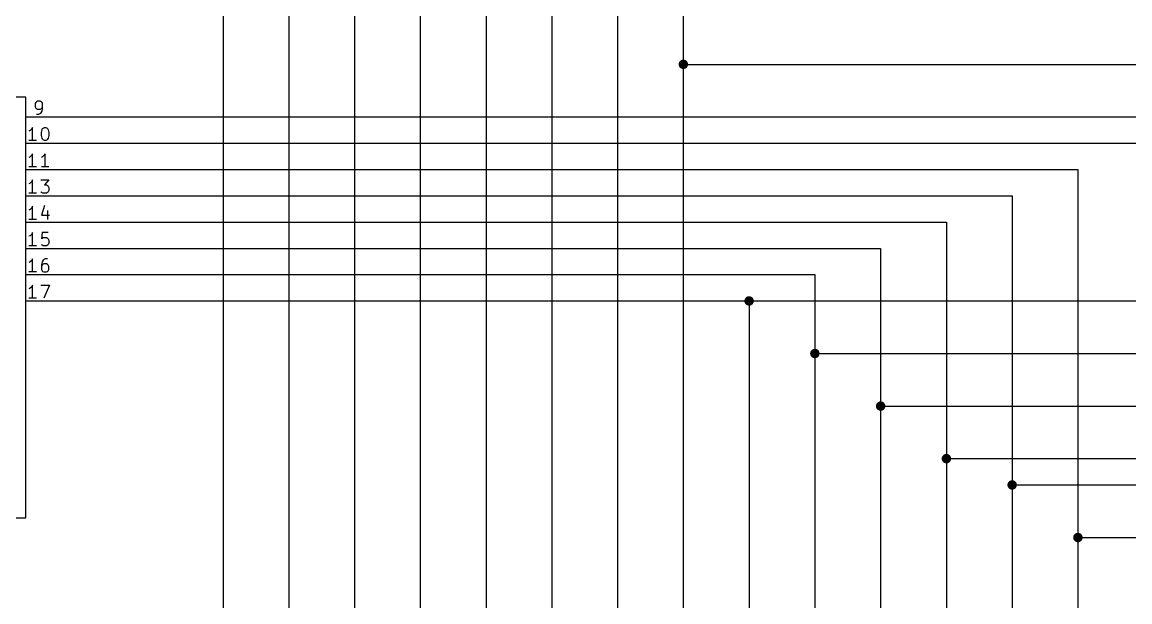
# Model space of a CAD drawing. Extents: x 0.4 to 16.1, y -11.3 to -0.4.
# Drawn here: x 7.536 to 11.747, y -6.245 to -4.039 of the extents above; entities that cross this region are included whole.
import ezdxf

# ---------------------------------------------------------------- set-up
doc = ezdxf.new("R2010")
doc.units = 0
doc.header["$MEASUREMENT"] = 0
for name, color, linetype in [('GREEN3', 91, 'CONTINUOUS'), ('LYELLOW', 51, 'CONTINUOUS'), ('RED2', 1, 'CONTINUOUS'), ('RED3', 11, 'CONTINUOUS')]:
    doc.layers.add(name, color=color, linetype=linetype)

msp = doc.modelspace()

# ---------------------------------------------------------------- linework, layer by layer
at = {"layer": 'GREEN3', "linetype": 'CONTINUOUS'}
for p, q in [((10.05, -4.2), (10.05, -1.6)), ((8.3, -2.3), (8.3, -7)), ((8.55, -2.5), (8.55, -7)), ((8.8, -2.7), (8.8, -7)), ((9.05, -2.85), (9.05, -7)), ((9.3, -3.2), (9.3, -7)), ((9.55, -3.5), (9.55, -7)), ((9.8, -3.85), (9.8, -7)), ((10.05, -7), (10.05, -4.2)), ((10.05, -4.2), (12.95, -4.2)), ((7.65, -4.4), (12.05, -4.4)), ((7.65, -4.5), (11.8, -4.5)), ((7.65, -4.6), (11.55, -4.6)), ((11.55, -4.6), (11.55, -6)), ((7.65, -4.7), (11.3, -4.7)), ((11.3, -4.7), (11.3, -5.8)), ((7.65, -4.8), (11.05, -4.8)), ((11.05, -4.8), (11.05, -5.7)), ((7.65, -4.9), (10.8, -4.9)), ((10.8, -4.9), (10.8, -5.5)), ((7.65, -5), (10.55, -5)), ((10.55, -5), (10.55, -5.3)), ((7.65, -5.1), (10.3, -5.1)), ((10.3, -5.1), (10.3, -7)), ((10.3, -5.1), (12.95, -5.1)), ((10.55, -5.3), (10.55, -7)), ((10.55, -5.3), (13.9, -5.3)), ((10.8, -5.5), (10.8, -7)), ((10.8, -5.5), (12.95, -5.5)), ((11.05, -5.7), (11.05, -7)), ((11.05, -5.7), (13.9, -5.7)), ((11.3, -5.8), (13.9, -5.8)), ((11.3, -5.8), (11.3, -7)), ((11.55, -6), (11.55, -7)), ((11.55, -6), (12.95, -6))]:
    msp.add_line(p, q, dxfattribs=at)
at = {"layer": 'GREEN3', "const_width": 0.018}
for points in [[(10.041, -4.2, 1), (10.059, -4.2, 1)], [(10.291, -5.1, 1), (10.309, -5.1, 1)], [(10.541, -5.3, 1), (10.559, -5.3, 1)], [(10.791, -5.5, 1), (10.809, -5.5, 1)], [(11.041, -5.7, 1), (11.059, -5.7, 1)], [(11.291, -5.8, 1), (11.309, -5.8, 1)], [(11.541, -6, 1), (11.559, -6, 1)]]:
    msp.add_lwpolyline(points, format="xyb", close=True, dxfattribs=at)
at = {"layer": 'LYELLOW', "linetype": 'CONTINUOUS'}
for p, q in [((7.55, -4.325), (6.875, -4.325)), ((7.55, -5.925), (7.55, -4.325)), ((6.85, -5.925), (7.55, -5.925))]:
    msp.add_line(p, q, dxfattribs=at)
at = {"layer": 'RED2', "linetype": 'CONTINUOUS'}
for p, q in [((7.55, -4.325), (6.875, -4.325)), ((7.55, -5.925), (7.55, -4.325)), ((7.55, -4.4), (7.65, -4.4)), ((7.55, -4.5), (7.65, -4.5)), ((7.55, -4.6), (7.65, -4.6)), ((7.55, -4.7), (7.65, -4.7)), ((7.55, -4.8), (7.65, -4.8)), ((7.55, -4.9), (7.65, -4.9)), ((7.55, -5), (7.65, -5)), ((7.55, -5.1), (7.65, -5.1)), ((6.85, -5.925), (7.55, -5.925))]:
    msp.add_line(p, q, dxfattribs=at)
at = {"layer": 'RED3', "linetype": 'CONTINUOUS'}
for p, q in [((7.5881, -4.3446), (7.5857, -4.3494)), ((7.5857, -4.3494), (7.5857, -4.3613)), ((7.5857, -4.3613), (7.5881, -4.3661)), ((7.5905, -4.3423), (7.5881, -4.3446)), ((7.5881, -4.3661), (7.5905, -4.3684)), ((7.5952, -4.3399), (7.5905, -4.3423)), ((7.5905, -4.3684), (7.5952, -4.3708)), ((7.6048, -4.3399), (7.5952, -4.3399)), ((7.5952, -4.3708), (7.6048, -4.3708)), ((7.6095, -4.3423), (7.6048, -4.3399)), ((7.6048, -4.3708), (7.6095, -4.3684)), ((7.6071, -4.3851), (7.6119, -4.378)), ((7.6119, -4.3446), (7.6095, -4.3423)), ((7.6095, -4.3684), (7.6119, -4.3661)), ((7.6143, -4.3494), (7.6119, -4.3446)), ((7.6119, -4.3661), (7.6143, -4.3613)), ((7.6119, -4.378), (7.6143, -4.3684)), ((7.6143, -4.3684), (7.6143, -4.3494)), ((7.5905, -4.3899), (7.6, -4.3899)), ((7.6, -4.3899), (7.6048, -4.3875)), ((7.6048, -4.3875), (7.6071, -4.3851)), ((7.5667, -4.4518), (7.5619, -4.4542)), ((7.5714, -4.447), (7.5667, -4.4518)), ((7.5762, -4.4399), (7.5714, -4.447)), ((7.5762, -4.4899), (7.5762, -4.4399)), ((7.6095, -4.4589), (7.6119, -4.4494)), ((7.6095, -4.4708), (7.6095, -4.4589)), ((7.6119, -4.4494), (7.6143, -4.4446)), ((7.6143, -4.4446), (7.6167, -4.4423)), ((7.6167, -4.4423), (7.6214, -4.4399)), ((7.6214, -4.4399), (7.6262, -4.4399)), ((7.6262, -4.4399), (7.6309, -4.4423)), ((7.6309, -4.4423), (7.6333, -4.4446)), ((7.6333, -4.4446), (7.6357, -4.4494)), ((7.6357, -4.4494), (7.6381, -4.4589)), ((7.6381, -4.4589), (7.6381, -4.4708)), ((7.5905, -4.4899), (7.5619, -4.4899)), ((7.6119, -4.4804), (7.6095, -4.4708)), ((7.6143, -4.4851), (7.6119, -4.4804)), ((7.6167, -4.4875), (7.6143, -4.4851)), ((7.6214, -4.4899), (7.6167, -4.4875)), ((7.6262, -4.4899), (7.6214, -4.4899)), ((7.6309, -4.4875), (7.6262, -4.4899)), ((7.6333, -4.4851), (7.6309, -4.4875)), ((7.6357, -4.4804), (7.6333, -4.4851)), ((7.6381, -4.4708), (7.6357, -4.4804)), ((7.5714, -4.547), (7.5667, -4.5518)), ((7.5762, -4.5399), (7.5714, -4.547)), ((7.5762, -4.5899), (7.5762, -4.5399)), ((7.619, -4.547), (7.6143, -4.5518)), ((7.6238, -4.5399), (7.619, -4.547)), ((7.6238, -4.5899), (7.6238, -4.5399)), ((7.5667, -4.5518), (7.5619, -4.5542)), ((7.5905, -4.5899), (7.5619, -4.5899)), ((7.6143, -4.5518), (7.6095, -4.5542)), ((7.6381, -4.5899), (7.6095, -4.5899)), ((7.5667, -4.6518), (7.5619, -4.6542)), ((7.5714, -4.647), (7.5667, -4.6518)), ((7.5762, -4.6399), (7.5714, -4.647)), ((7.5762, -4.6899), (7.5762, -4.6399)), ((7.6071, -4.6399), (7.6381, -4.6399)), ((7.6381, -4.6399), (7.6214, -4.6589)), ((7.6214, -4.6589), (7.6286, -4.6589)), ((7.6286, -4.6589), (7.6333, -4.6613)), ((7.6333, -4.6613), (7.6357, -4.6637)), ((7.6357, -4.6637), (7.6381, -4.6684)), ((7.6381, -4.6684), (7.6381, -4.6804)), ((7.5905, -4.6899), (7.5619, -4.6899)), ((7.6095, -4.6875), (7.6071, -4.6851)), ((7.6143, -4.6899), (7.6095, -4.6875)), ((7.6286, -4.6899), (7.6143, -4.6899)), ((7.6333, -4.6875), (7.6286, -4.6899)), ((7.6357, -4.6851), (7.6333, -4.6875)), ((7.6381, -4.6804), (7.6357, -4.6851)), ((7.5667, -4.7518), (7.5619, -4.7542)), ((7.5714, -4.747), (7.5667, -4.7518)), ((7.5762, -4.7399), (7.5714, -4.747)), ((7.5762, -4.7899), (7.5762, -4.7399)), ((7.6214, -4.7375), (7.6095, -4.7732)), ((7.6333, -4.7565), (7.6333, -4.7899)), ((7.5905, -4.7899), (7.5619, -4.7899)), ((7.6095, -4.7732), (7.6405, -4.7732)), ((7.5762, -4.8399), (7.5714, -4.847)), ((7.5762, -4.8899), (7.5762, -4.8399)), ((7.6119, -4.8399), (7.6095, -4.8637)), ((7.6357, -4.8399), (7.6119, -4.8399)), ((7.5667, -4.8518), (7.5619, -4.8542)), ((7.5714, -4.847), (7.5667, -4.8518)), ((7.6095, -4.8637), (7.6119, -4.8613)), ((7.6119, -4.8613), (7.6167, -4.8589)), ((7.6167, -4.8589), (7.6286, -4.8589)), ((7.6286, -4.8589), (7.6333, -4.8613)), ((7.6333, -4.8613), (7.6357, -4.8637)), ((7.6357, -4.8637), (7.6381, -4.8684)), ((7.6381, -4.8804), (7.6357, -4.8851)), ((7.6381, -4.8684), (7.6381, -4.8804)), ((7.5905, -4.8899), (7.5619, -4.8899)), ((7.6119, -4.8875), (7.6095, -4.8851)), ((7.6167, -4.8899), (7.6119, -4.8875)), ((7.6286, -4.8899), (7.6167, -4.8899)), ((7.6333, -4.8875), (7.6286, -4.8899)), ((7.6357, -4.8851), (7.6333, -4.8875)), ((7.5667, -4.9518), (7.5619, -4.9542)), ((7.5714, -4.947), (7.5667, -4.9518)), ((7.5762, -4.9399), (7.5714, -4.947)), ((7.5762, -4.9899), (7.5762, -4.9399)), ((7.6119, -4.9518), (7.6095, -4.9613)), ((7.6095, -4.9613), (7.6095, -4.9804)), ((7.6119, -4.9637), (7.6095, -4.9684)), ((7.6167, -4.9446), (7.6119, -4.9518)), ((7.6143, -4.9613), (7.6119, -4.9637)), ((7.619, -4.9589), (7.6143, -4.9613)), ((7.619, -4.9423), (7.6167, -4.9446)), ((7.6238, -4.9399), (7.619, -4.9423)), ((7.6286, -4.9589), (7.619, -4.9589)), ((7.6333, -4.9399), (7.6238, -4.9399)), ((7.6333, -4.9613), (7.6286, -4.9589)), ((7.6357, -4.9637), (7.6333, -4.9613)), ((7.6381, -4.9684), (7.6357, -4.9637)), ((7.6381, -4.9804), (7.6381, -4.9684)), ((7.5905, -4.9899), (7.5619, -4.9899)), ((7.6095, -4.9804), (7.6119, -4.9851)), ((7.6119, -4.9851), (7.6143, -4.9875)), ((7.6143, -4.9875), (7.619, -4.9899)), ((7.619, -4.9899), (7.6286, -4.9899)), ((7.6286, -4.9899), (7.6333, -4.9875)), ((7.6333, -4.9875), (7.6357, -4.9851)), ((7.6357, -4.9851), (7.6381, -4.9804)), ((7.5667, -5.0518), (7.5619, -5.0542)), ((7.5714, -5.047), (7.5667, -5.0518)), ((7.5762, -5.0399), (7.5714, -5.047)), ((7.5762, -5.0899), (7.5762, -5.0399)), ((7.6071, -5.0399), (7.6405, -5.0399)), ((7.6405, -5.0399), (7.619, -5.0899)), ((7.5905, -5.0899), (7.5619, -5.0899))]:
    msp.add_line(p, q, dxfattribs=at)

doc.saveas('drawing.dxf')
